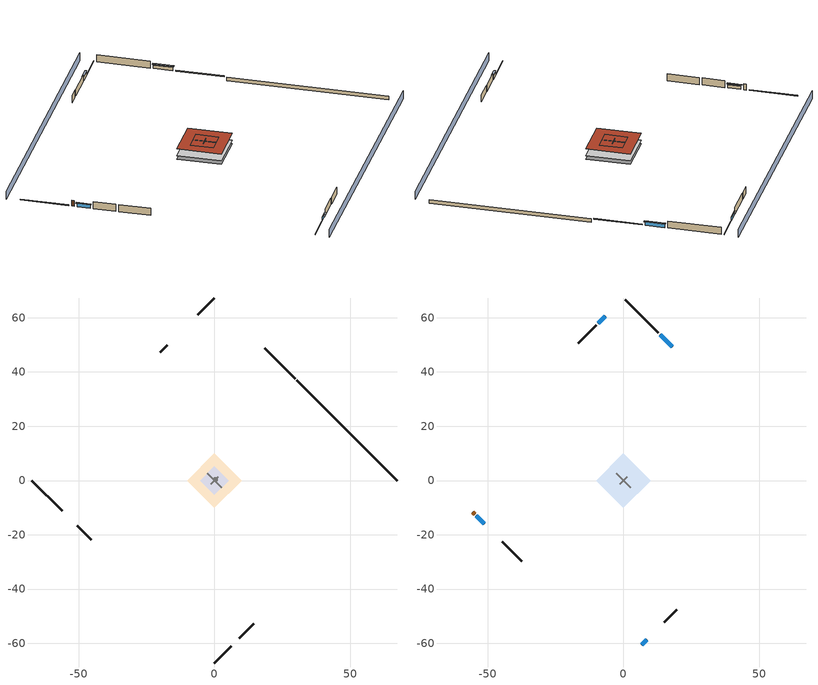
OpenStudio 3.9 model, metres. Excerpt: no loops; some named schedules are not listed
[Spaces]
garage 1
 floor foundation (Slab1 construction): -5.17,0 0,5.17 5.17,0 0,-5.17 z0
 wall outside (Wall1 construction): 9.2,-58.05 14.38,-52.88 z0.3:2.74
 wall outside (Wall2 construction): -50.58,-16.68 -45.4,-21.85 z0.3:2.74
 wall outside (Wall9 construction): -17.42,49.84 -20,47.25 z0.3:2.74
 wall to conditioned space 1 (Wall5 construction Reversed): 2.59,-2.59 -2.59,2.59 z0.3:2.74
 wall to conditioned space 1 (Wall6 construction Reversed): 1.29,1.29 -1.29,-1.29 z0.3:2.74
 roof outside (Roof1 construction): 0,5.17 -5.17,0 0,-5.17 5.17,0 z2.74
crawlspace - vented 1
 floor foundation (Slab2 construction): -10.06,0 0,10.06 10.06,0 0,-10.06 z-0.91
 wall outside (RimJoist1 construction): 29.68,37.58 18.6,48.65 z0.3:0.61
 wall outside (RimJoist2 construction): 0,-67.25 6.14,-61.11 z0.3:0.61
 wall outside (RimJoist3 construction): -67.25,0 -56.18,-11.08 z0.3:0.61
 wall outside (RimJoist4 construction): 0,67.25 -6.14,61.11 z0.3:0.61
 wall foundation (FoundationWall1 construction): 67.25,0 30.33,36.92 z-0.91:0.3
central ac and furnace airloop ret air space
 floor adiabatic (AdiabaticConst): 0,0 0,1 1,1 1,0 z0
 wall adiabatic (AdiabaticConst): 0,1 0,0 1,0 1,1 0,1 z0:1
 ceiling adiabatic (AdiabaticConst): 1,0 1,1 0,1 0,0 z1
conditioned space 1
 floor to crawlspace - vented 1 (Floor1 construction): -10.06,0 0,10.06 10.06,0 0,-10.06 z0.3
 wall outside (Wall3 construction): 12.86,54.39 0.66,66.6 z0.3:2.74
 wall outside (Wall4 construction): 15.03,-52.22 19.62,-47.63 z0.3:2.74
 wall outside (Wall7 construction): -44.75,-22.51 -37.47,-29.78 z0.3:2.74
 wall outside (Wall8 construction): -9.97,57.28 -16.76,50.49 z0.3:2.74
 wall outside (AdiabaticWallConstruction): 17.94,49.31 13.52,53.73 z0.3:1.49; 6.8,-60.45 8.55,-58.71 / -54.22,-13.04 -51.23,-16.02 z0.3:1.43; -6.8,60.45 -9.32,57.94 z0.3:1.46
 wall outside (AdiabaticWallConstruction 1): -55.52,-11.73 -54.87,-12.38 z0.3:2.34
 window (WindowConstruction): 17.94,49.31 13.52,53.73 z0.3:1.49
 window (WindowConstruction 1): 6.8,-60.45 8.55,-58.71 z0.3:1.43
 window (WindowConstruction 2): -54.22,-13.04 -51.23,-16.02 z0.3:1.43
 window (WindowConstruction 3): -6.8,60.45 -9.32,57.94 z0.3:1.46
 door (Door): -55.52,-11.73 -54.87,-12.38 z0.3:2.34
 roof outside (Roof2 construction): 0,10.06 -10.06,0 0,-10.06 10.06,0 z2.74
shading: -3.23,70.49 -70.49,3.23 / 3.23,-70.49 70.49,-3.23 z0:2.74; 13.31,53.95 18.16,49.1 18.59,49.53 13.74,54.38 z1.8; 8.76,-58.49 6.58,-60.67 7.01,-61.1 9.19,-58.92 z1.74; -51.02,-16.24 -54.43,-12.82 -54.86,-13.25 -51.45,-16.67 z1.74; -9.53,57.72 -6.58,60.67 -7.01,61.1 -9.96,58.15 z1.77
[Site]
Portland Intl Arpt_OR: Latitude {deg}=45.59; Longitude {deg}=-122.6; Time Zone {hr}=-8; Elevation {m}=33; Terrain=Suburbs; Keep Site Location Information=Yes
[Site:GroundTemperature:Shallow]
10.2558, 8.96328, 8.85977, 9.47314, 11.9355, 14.3863, 16.5111, 17.8571, 17.9714, 16.8767, 14.8061, 12.4304
[Site:WaterMainsTemperature]
Calculation Method=Schedule; Temperature Schedule=mains temperature schedule
[Building]
Building 1
[Material] Roughness=Rough
Name | Thickness {m} | Conductivity {W/m-K} | Density {kg/m3} | Specific Heat {J/kg-K} | Thermal Absorptance | Solar Absorptance | Visible Absorptance
asphalt or fiberglass shingles | 0.00635 | 0.162714 | 1121.4 | 1465.45 | 0.9 | 0.85 | 0.85
roof rigid ins | 0.00254769 | 0.029427 | 32.04 | 1214.23 | 0.9 | 0.7 | 0.7
osb sheathing 0.5 in. | 0.0127 | 0.115458 | 512.64 | 1214.23 | 0.9 | 0.6 | 0.6
roof rigid ins 1 | 0.103632 | 0.029427 | 32.04 | 1214.23 | 0.9 | 0.7 | 0.7
osb sheathing 0.75 in. | 0.01905 | 0.115458 | 512.64 | 1214.23 | 0.9 | 0.7 | 0.7
roof stud and cavity | 0.2032 | 0.161866 | 78.34581 | 1123.46 | 0.9 | 0.7 | 0.7
gypsum board | 0.0127 | 0.160291 | 801 | 837.4 | 0.9 | 0.6 | 0.6
composite shingle siding | 0.00635 | 0.162714 | 1121.4 | 1465.45 | 0.9 | 0.7 | 0.7
osb sheathing 0.5 in. 1 | 0.0127 | 0.115458 | 512.64 | 1214.23 | 0.9 | 0.7 | 0.7
wall stud and cavity | 0.1397 | 0.348479 | 139.0536 | 1170.24 | 0.9 | 0.6 | 0.6
wall rigid ins; floor rigid ins | 0.051816 | 0.029427 | 32.04 | 1214.23 | 0.9 | 0.7 | 0.7
wall stud and cavity 1 | 0.1397 | 0.207325 | 139.0536 | 1170.24 | 0.9 | 0.7 | 0.7
wall rigid ins 1; wall rigid ins 2 | 0.051816 | 0.029427 | 32.04 | 1214.23
wall stud and cavity 2 | 0.1397 | 0.222524 | 139.0536 | 1170.24 | 0.9 | 0.7 | 0.7
rim joist stud and cavity | 0.0508 | 0.144151 | 50.32683 | 1063.81 | 0.9 | 0.6 | 0.6
floor stud and cavity | 0.1397 | 0.0972396 | 92.3553 | 1139.71 | 0.9 | 0.7 | 0.7
floor covering | 0.0127 | 0.0433444 | 54.468 | 1339.84 | 0.9 | 0.6 | 0.6
concrete 4.0 in. | 0.1016 | 1.803125 | 2242.8 | 837.4 | 0.9 | 0.7 | 0.7
concrete 8.0 in. | 0.2032 | 1.803125 | 2242.8 | 837.4 | 0.9 | 0.7 | 0.7
soil 0.5 in. | 0.0127 | 1.3848 | 1842.3 | 418.7 | 0.9 | 0.7 | 0.7
wood siding; wood siding 1 | 0.0254 | 0.102417 | 544.68 | 1172.36
wall rigid ins 3 | 0.512978 | 0.029427 | 32.04 | 1214.23 | 0.9 | 0.7 | 0.7
wall stud and cavity 3 | 0.0889 | 0.380278 | 52.3479 | 1209.89 | 0.9 | 0.7 | 0.7
door material | 0.04445 | 0.0612267 | 512.64 | 1214.23 | 0.9 | 0.7 | 0.7
wall stud and cavity 4 | 0.0889 | 0.391764 | 83.0341 | 1211.67 | 0.9 | 0.7 | 0.7
furniture material conditioned space 1; furniture material garage 1 | 0.1524 | 0.115458 | 640.8 | 1214.23 | 0.9 | 0.6 | 0.6
[Construction]
Roof1 construction: asphalt or fiberglass shingles, roof rigid ins, osb sheathing 0.5 in.
Roof2 construction: asphalt or fiberglass shingles, roof rigid ins 1, osb sheathing 0.75 in., roof stud and cavity, gypsum board
Wall1 construction; Wall2 construction; Wall9 construction: composite shingle siding, osb sheathing 0.5 in. 1, wall stud and cavity
Wall3 construction; Wall4 construction: composite shingle siding, wall rigid ins, osb sheathing 0.5 in. 1, wall stud and cavity 1, gypsum board
Wall5 construction Reversed: gypsum board, wall stud and cavity 2, osb sheathing 0.5 in. 1, wall rigid ins 1
Wall6 construction Reversed: gypsum board, wall stud and cavity 2, osb sheathing 0.5 in. 1, wall rigid ins 2
Wall7 construction; Wall8 construction: composite shingle siding, wall rigid ins 2, osb sheathing 0.5 in. 1, wall stud and cavity 1, gypsum board
RimJoist1 construction; RimJoist2 construction; RimJoist3 construction; RimJoist4 construction: composite shingle siding, rim joist stud and cavity
Floor1 construction: floor stud and cavity, floor rigid ins, osb sheathing 0.75 in., floor covering
Slab1 construction: concrete 4.0 in.
FoundationWall1 construction: concrete 8.0 in.
Slab2 construction: soil 0.5 in.
WindowConstruction; WindowConstruction 1; WindowConstruction 2; WindowConstruction 3: WindowMaterial
AdiabaticWallConstruction: wood siding, wall rigid ins 3, wall stud and cavity 3, gypsum board
Door: door material
AdiabaticWallConstruction 1: wood siding 1, wall rigid ins 3, wall stud and cavity 3, gypsum board
PartitionWallConstruction: gypsum board, wall stud and cavity 4, gypsum board
furniture construction conditioned space 1: furniture material conditioned space 1
furniture construction garage 1: furniture material garage 1
AdiabaticConst: Adiabatic
[WindowMaterial:SimpleGlazingSystem]
WindowMaterial: U-Factor {W/m2-K}=2.15764; Solar Heat Gain Coefficient=0.44
[Material:NoMass]
Adiabatic: Roughness=Rough; Thermal Resistance {m2-K/W}=176.1
[ThermalZone] Multiplier=1; Use Ideal Air Loads=No
Name | Volume {m3} | Thermostat
conditioned space | 493.619 | conditioned space temperature setpoint
garage | 130.484
crawlspace - vented | 246.81
central ac and furnace airloop ret air zone | 1
[Sizing:Zone] Zone Cooling Design Supply Air Temperature Input Method=SupplyAirTemperature; Zone Cooling Design Supply Air Temperature {C}=14; Zone Cooling Design Supply Air Temperature Difference {deltaC}=11.11; Zone Heating Design Supply Air Temperature Input Method=SupplyAirTemperature; Zone Heating Design Supply Air Temperature {C}=40; Zone Heating Design Supply Air Temperature Difference {deltaC}=11.11; Zone Cooling Design Supply Air Humidity Ratio {kg-H2O/kg-air}=0.0085; Zone Heating Design Supply Air Humidity Ratio {kg-H2O/kg-air}=0.008; Cooling Design Air Flow Method=DesignDay; Heating Design Air Flow Method=DesignDay; Account for Dedicated Outdoor Air System=No; Dedicated Outdoor Air System Control Strategy=NeutralSupplyAir; Dedicated Outdoor Air Low Setpoint Temperature for Design {C}=autosize; Dedicated Outdoor Air High Setpoint Temperature for Design {C}=autosize; Zone Load Sizing Method=Sensible Load Only No Latent Load; Zone Latent Cooling Design Supply Air Humidity Ratio Input Method=HumidityRatioDifference; Zone Cooling Design Supply Air Humidity Ratio Difference {kgWater/kgDryAir}=0.005; Zone Latent Heating Design Supply Air Humidity Ratio Input Method=HumidityRatioDifference; Zone Humidification Design Supply Air Humidity Ratio Difference {kgWater/kgDryAir}=0.005; Sizing Option=Coincident
garage; crawlspace - vented; central ac and furnace airloop ret air zone
[Space]
Name | Thermal Zone | Volume {m3}
conditioned space 1 | conditioned space | 493.619
garage 1 | garage | 130.484
crawlspace - vented 1 | crawlspace - vented | 246.81
central ac and furnace airloop ret air space | central ac and furnace airloop ret air zone
[ThermostatSetpoint:DualSetpoint]
conditioned space temperature setpoint: Heating Setpoint Temperature Schedule=heating setpoint; Cooling Setpoint Temperature Schedule=cooling setpoint; Temperature Difference Between Cutout And Setpoint {deltaC}=0
[Foundation:Kiva] Wall Depth Below Slab {m}=0.2032
Name | Initial Indoor Air Temperature {C} | Wall Height Above Grade {m}
Foundation Kiva 1 | 13.4258 | 0.1016
Foundation Kiva 2 | 8.36103 | 0.3048
[Foundation:Kiva:Settings]
Soil Conductivity {W/m-K}=1.3848; Soil Density {kg/m3}=1842.3; Soil Specific Heat {J/kg-K}=418.7; Ground Solar Absorptivity=0.9; Ground Thermal Absorptivity=0.9; Ground Surface Roughness {m}=0.03; Far-Field Width {m}=40; Deep-Ground Boundary Condition=ZeroFlux; Deep-Ground Depth {m}=40; Minimum Cell Dimension {m}=0.2; Maximum Cell Growth Coefficient=3; Simulation Timestep=Timestep
[SurfaceProperty:ExposedFoundationPerimeter] Exposed Perimeter Calculation Method=TotalExposedPerimeter
Name | Total Exposed Perimeter {m}
Slab1 | 18.288
Slab2 | 52.21224
[SurfaceProperty:IncidentSolarMultiplier] Incident Solar Multiplier=1; Incident Solar Multiplier Schedule=trans schedule winter=0.85 summer=0.7
Window1; Window2; Window3; Window4
[InternalMass:Definition] Design Level Calculation Method=SurfaceArea
Name | Construction | Surface Area {m2}
partition wall mass | PartitionWallConstruction | 202.436
furniture mass conditioned space 1 | furniture construction conditioned space 1 | 80.97429
furniture mass garage 1 | furniture construction garage 1 | 5.35122
[InternalMass] Multiplier=1
Name | Internal Mass Definition | Space or SpaceType
partition wall mass | partition wall mass | conditioned space 1
furniture mass conditioned space 1 | furniture mass conditioned space 1 | conditioned space 1
furniture mass garage 1 | furniture mass garage 1 | garage 1
[Fan:SystemModel]
central ac and furnace supply fan: Availability Schedule=Always On Discrete; Design Maximum Air Flow Rate {m3/s}=0.345937; Speed Control Method=Discrete; Electric Power Minimum Flow Rate Fraction=0.2; Design Pressure Rise {Pa}=500; Motor Efficiency=1; Motor In Air Stream Fraction=1; Design Electric Power Consumption {W}=autosize; Design Power Sizing Method=PowerPerFlow; Electric Power Per Unit Flow Rate {W/(m3/s)}=794.58; Electric Power Per Unit Flow Rate Per Unit Pressure {W-s/m3-Pa}=1.66667; Fan Total Efficiency=0.7; Motor Loss Radiative Fraction=0; Speed Flow Fraction 1=0.68622; Speed Electric Power Fraction 1=0.32314; Speed Flow Fraction 2=1; Speed Electric Power Fraction 2=1
[EnergyManagementSystem:Sensor]
Name | Output Variable or Output Meter Index Key | Output Variable or Output Meter
central_ac_and_furnace_supply_fan_s; central_ac_and_furnace_supply_fan_s_1 | central ac and furnace supply fan | Fan Electricity Energy
water_heater_amb_temp; fridge_tin_s_1 | garage | Zone Mean Air Temperature
water_heater_amb_rh | garage | Zone Air Relative Humidity
water_heater_T_set | water heater setpoint | Schedule Value
out_pb_s |  | Site Outdoor Air Barometric Pressure
out_wt_s |  | Site Outdoor Air Humidity Ratio
site_vw_s |  | Site Wind Speed
cool_season | cooling season schedule | Schedule Value
central_ac_and_furnace_airloop_Fan_RTF_s | central ac and furnace supply fan | Fan Runtime Fraction Speed 1
central_ac_and_furnace_airloop_Fan_RTF_s_1 | central ac and furnace supply fan | Fan Runtime Fraction Speed 2
central_ac_and_furnace_airloop_AH_MFR_s | Node 6 | System Node Mass Flow Rate
central_ac_and_furnace_airloop_AH_VFR_s | Node 6 | System Node Current Density Volume Flow Rate
central_ac_and_furnace_airloop_AH_Tout_s | Node 6 | System Node Temperature
central_ac_and_furnace_airloop_AH_Wout_s | Node 6 | System Node Humidity Ratio
central_ac_and_furnace_airloop_RA_T_s | Node 9 | System Node Temperature
central_ac_and_furnace_airloop_Ra_W_s | Node 9 | System Node Humidity Ratio
central_ac_and_furnace_airloop_0_DZ_T_s | crawlspace - vented | Zone Air Temperature
central_ac_and_furnace_airloop_0_DZ_W_s | crawlspace - vented | Zone Mean Air Humidity Ratio
natural_vent_s | natural vent schedule | Schedule Value
htg_sp_s | heating setpoint | Schedule Value
clg_sp_s | cooling setpoint | Schedule Value
mech_vent_range_fan_0_sch_s | mech vent range fan 0 schedule | Schedule Value
mech_vent_bath_fan_0_sch_s | mech vent bath fan 0 schedule | Schedule Value
clothes_dryer_exhaust_0_sch_s | clothes_dryer | Schedule Value
htg_load_cond |  | Heating:EnergyTransfer:Zone:CONDITIONED SPACE
clg_load_cond |  | Cooling:EnergyTransfer:Zone:CONDITIONED SPACE
htg_load_duct |  | Heating:EnergyTransfer:Zone:CENTRAL AC AND FURNACE AIRLOOP RET AIR ZONE
clg_load_duct |  | Cooling:EnergyTransfer:Zone:CENTRAL AC AND FURNACE AIRLOOP RET AIR ZONE
s_conv | Floor1 | Surface Inside Face Convection Heat Gain Energy
s_ig | Floor1 | Surface Inside Face Internal Gains Radiation Heat Gain Energy
s_sol | Floor1 | Surface Inside Face Solar Radiation Heat Gain Energy
s_lgt | Floor1 | Surface Inside Face Lights Radiation Heat Gain Energy
s_surf | Floor1 | Surface Inside Face Net Surface Thermal Radiation Heat Gain Energy
s_conv_1 | Roof2 | Surface Inside Face Convection Heat Gain Energy
s_ig_1 | Roof2 | Surface Inside Face Internal Gains Radiation Heat Gain Energy
s_sol_1 | Roof2 | Surface Inside Face Solar Radiation Heat Gain Energy
s_lgt_1 | Roof2 | Surface Inside Face Lights Radiation Heat Gain Energy
s_surf_1 | Roof2 | Surface Inside Face Net Surface Thermal Radiation Heat Gain Energy
ss_sol | Door1 | Surface Inside Face Solar Radiation Heat Gain Energy
ss_lgt | Door1 | Surface Inside Face Lights Radiation Heat Gain Energy
ss_conv | Door1 | Surface Inside Face Convection Heat Gain Energy
ss_ig | Door1 | Surface Inside Face Internal Gains Radiation Heat Gain Energy
ss_surf | Door1 | Surface Inside Face Net Surface Thermal Radiation Heat Gain Energy
ss_conv_1 | Window1 | Surface Inside Face Convection Heat Gain Energy
ss_ig_1 | Window1 | Surface Inside Face Internal Gains Radiation Heat Gain Energy
ss_surf_1 | Window1 | Surface Inside Face Net Surface Thermal Radiation Heat Gain Energy
ss_trans_in | Window1 | Surface Window Transmitted Solar Radiation Rate
ss_back_out | Window1 | Surface Window Shortwave from Zone Back Out Window Heat Transfer Rate
ss_trans_out | Window1 | Surface Inside Face Initial Transmitted Diffuse Transmitted Out Window Solar Radiation Rate
ss_conv_2 | Window2 | Surface Inside Face Convection Heat Gain Energy
ss_ig_2 | Window2 | Surface Inside Face Internal Gains Radiation Heat Gain Energy
ss_surf_2 | Window2 | Surface Inside Face Net Surface Thermal Radiation Heat Gain Energy
ss_trans_in_1 | Window2 | Surface Window Transmitted Solar Radiation Rate
ss_back_out_1 | Window2 | Surface Window Shortwave from Zone Back Out Window Heat Transfer Rate
ss_trans_out_1 | Window2 | Surface Inside Face Initial Transmitted Diffuse Transmitted Out Window Solar Radiation Rate
ss_conv_3 | Window3 | Surface Inside Face Convection Heat Gain Energy
ss_ig_3 | Window3 | Surface Inside Face Internal Gains Radiation Heat Gain Energy
ss_surf_3 | Window3 | Surface Inside Face Net Surface Thermal Radiation Heat Gain Energy
ss_trans_in_2 | Window3 | Surface Window Transmitted Solar Radiation Rate
ss_back_out_2 | Window3 | Surface Window Shortwave from Zone Back Out Window Heat Transfer Rate
ss_trans_out_2 | Window3 | Surface Inside Face Initial Transmitted Diffuse Transmitted Out Window Solar Radiation Rate
ss_conv_4 | Window4 | Surface Inside Face Convection Heat Gain Energy
ss_ig_4 | Window4 | Surface Inside Face Internal Gains Radiation Heat Gain Energy
ss_surf_4 | Window4 | Surface Inside Face Net Surface Thermal Radiation Heat Gain Energy
ss_trans_in_3 | Window4 | Surface Window Transmitted Solar Radiation Rate
ss_back_out_3 | Window4 | Surface Window Shortwave from Zone Back Out Window Heat Transfer Rate
ss_trans_out_3 | Window4 | Surface Inside Face Initial Transmitted Diffuse Transmitted Out Window Solar Radiation Rate
s_conv_2 | Wall3 | Surface Inside Face Convection Heat Gain Energy
s_ig_2 | Wall3 | Surface Inside Face Internal Gains Radiation Heat Gain Energy
s_sol_2 | Wall3 | Surface Inside Face Solar Radiation Heat Gain Energy
[OtherEquipment:Definition] Design Level Calculation Method=EquipmentLevel
Name | Design Level {W} | Fraction Latent | Fraction Radiant | Fraction Lost
water heater sens; central ac and furnace airloop_0 SupSensLkToCond; central ac and furnace airloop_0 SupCondToLv; central ac and furnace airloop_0 RetCondToRP; central ac and furnace airloop_0 RetSensLkToRP; central ac and furnace airloop_0 SupCondToDZ; central ac and furnace airloop_0 RetCondToDZ; central ac and furnace airloop_0 SupSensLkToDZ; mech vent house fan sensible load | 0 | 0 | 0 | 0
water heater lat; central ac and furnace airloop_0 SupLatLkToCond; central ac and furnace airloop_0 RetLatLkToRP; central ac and furnace airloop_0 SupLatLkToDZ; mech vent house fan latent load | 0 | 1 | 0 | 0
water heater energy adjustment1 | 0.01 | 0 | 0 | 1
clothes dryer 2 | 0 | 0.015 | 0.081 | 0.85
cooking range 2 | 1930.23 | 0.16 | 0.384 | 0.2
misc permanent spa heater | 981.242 | 0 | 0 | 1
general water use sensible | -61.6891 | 0 | 0.6 | 0
general water use latent | 62.594 | 1 | 0 | 0
[OtherEquipment]
Name | Other Equipment Definition | Space or SpaceType | Schedule | Fuel Type
water heater sens | water heater sens | garage 1 | Always On Discrete
water heater lat | water heater lat | garage 1 | Always On Discrete
water heater energy adjustment1 | water heater energy adjustment1 | garage 1 | Always On Discrete | Electricity
clothes dryer 1 | clothes dryer 2 | conditioned space 1 | clothes_dryer | Electricity
cooking range 1 | cooking range 2 | conditioned space 1 | cooking_range | NaturalGas
misc permanent spa heater | misc permanent spa heater | conditioned space 1 | misc permanent spa heater schedule | NaturalGas
general water use sensible | general water use sensible | conditioned space 1 | general water use schedule
general water use latent | general water use latent | conditioned space 1 | general water use schedule
central ac and furnace airloop_0 SupSensLkToCond | central ac and furnace airloop_0 SupSensLkToCond | conditioned space 1 | Always On Discrete
central ac and furnace airloop_0 SupLatLkToCond | central ac and furnace airloop_0 SupLatLkToCond | conditioned space 1 | Always On Discrete
central ac and furnace airloop_0 SupCondToLv | central ac and furnace airloop_0 SupCondToLv | conditioned space 1 | Always On Discrete
central ac and furnace airloop_0 RetCondToRP | central ac and furnace airloop_0 RetCondToRP | central ac and furnace airloop ret air space | Always On Discrete
central ac and furnace airloop_0 RetSensLkToRP | central ac and furnace airloop_0 RetSensLkToRP | central ac and furnace airloop ret air space | Always On Discrete
central ac and furnace airloop_0 RetLatLkToRP | central ac and furnace airloop_0 RetLatLkToRP | central ac and furnace airloop ret air space | Always On Discrete
central ac and furnace airloop_0 SupCondToDZ | central ac and furnace airloop_0 SupCondToDZ | crawlspace - vented 1 | Always On Discrete
central ac and furnace airloop_0 RetCondToDZ | central ac and furnace airloop_0 RetCondToDZ | crawlspace - vented 1 | Always On Discrete
central ac and furnace airloop_0 SupSensLkToDZ | central ac and furnace airloop_0 SupSensLkToDZ | crawlspace - vented 1 | Always On Discrete
central ac and furnace airloop_0 SupLatLkToDZ | central ac and furnace airloop_0 SupLatLkToDZ | crawlspace - vented 1 | Always On Discrete
mech vent house fan sensible load | mech vent house fan sensible load | conditioned space 1 | Always On Discrete
mech vent house fan latent load | mech vent house fan latent load | conditioned space 1 | Always On Discrete
[ElectricEquipment:Definition] Design Level Calculation Method=EquipmentLevel
Name | Design Level {W} | Fraction Latent | Fraction Radiant | Fraction Lost
clothes washer | 406.63 | 0.03 | 0.162 | 0.7
clothes dryer | 3514.38 | 0.015 | 0.081 | 0.85
dishwasher | 1210.35 | 0.3 | 0.18 | 0.4
fridge | 43.7215 | 0 | 0.6 | 0
fridge 2 | 90.9498 | 0 | 0.6 | 0
freezer | 194.914 | 0 | 0.6 | 0
cooking range | 65.8623 | 0.16 | 0.384 | 0.2
misc tv | 454.267 | 0 | 0.6 | 0
misc plug loads | 387.293 | 0.021 | 0.558 | 0.049
misc permanent spa pump | 451.92 | 0 | 0 | 1
whole house fan; mech vent house fan | 0 | 0 | 0 | 1
mech vent house fan cfis | 0 | 0 | 0 | 0
mech vent range fan 0; mech vent bath fan 0 | 30 | 0 | 0 | 1
[ElectricEquipment]
Name | Electric Equipment Definition | Space or SpaceType | Schedule
clothes washer | clothes washer | conditioned space 1 | clothes_washer
clothes dryer | clothes dryer | conditioned space 1 | clothes_dryer
dishwasher | dishwasher | conditioned space 1 | dishwasher
fridge | fridge | conditioned space 1 | fridge schedule
fridge 1 | fridge 2 | garage 1 | fridge schedule 1
freezer | freezer | garage 1 | freezer schedule
cooking range | cooking range | conditioned space 1 | cooking_range
misc tv | misc tv | conditioned space 1 | plug_loads_tv
misc plug loads | misc plug loads | conditioned space 1 | plug_loads_other
misc permanent spa pump | misc permanent spa pump | conditioned space 1 | misc permanent spa pump schedule
whole house fan | whole house fan | conditioned space 1 | Always On Discrete
mech vent house fan | mech vent house fan | conditioned space 1 | mech vent house fan schedule
mech vent house fan cfis | mech vent house fan cfis | conditioned space 1 | mech vent house fan cfis schedule
mech vent range fan 0 | mech vent range fan 0 | conditioned space 1 | mech vent range fan 0 schedule
mech vent bath fan 0 | mech vent bath fan 0 | conditioned space 1 | mech vent bath fan 0 schedule
[WaterUse:Equipment:Definition]
Name | Peak Flow Rate {m3/s}
clothes washer | 7.36907e-06
dishwasher | 5.7096e-06
[Lights:Definition] Design Level Calculation Method=LightingLevel; Fraction Radiant=0.6; Fraction Visible=0.2; Return Air Fraction=0
Name | Lighting Level {W}
interior lighting | 267.255
garage lighting | 7.72925
[Lights] Fraction Replaceable=1
Name | Lights Definition | Space or SpaceType | Schedule
interior lighting | interior lighting | conditioned space 1 | lighting_interior
garage lighting | garage lighting | garage 1 | lighting_garage
[Exterior:Lights:Definition]
exterior lighting: Design Level {W}=8.01452
[Exterior:Lights]
exterior lighting: Exterior Lights Definition=exterior lighting; Schedule=exterior lighting schedule
[People:Definition]
occupants: Number of People Calculation Method=People; Number of People {people}=3; Fraction Radiant=0.314171; Sensible Heat Fraction=0.56303; Carbon Dioxide Generation Rate {m3/s-W}=0; Enable ASHRAE 55 Comfort Warnings=No; Mean Radiant Temperature Calculation Type=EnclosureAveraged
[People]
occupants: People Definition=occupants; Space or SpaceType=conditioned space 1; Number of People Schedule=occupants; Activity Level Schedule=occupants activity schedule; Multiplier=1
[ZoneMixing] Schedule=Always On Continuous; Design Flow Rate Calculation Method=Flow/Zone; Design Flow Rate {m3/s}=0
Name | Zone or Space | Source Zone or Space
central ac and furnace airloop_0 ZoneMixDZToCond mix | conditioned space | crawlspace - vented
central ac and furnace airloop_0 ZoneMixCondToDZ mix | crawlspace - vented | conditioned space
[SpaceInfiltration:DesignFlowRate] Schedule=Always On Discrete
Name | Space or SpaceType | Design Flow Rate Calculation Method | Design Flow Rate {m3/s} | Air Changes per Hour {1/hr} | Constant Term Coefficient | Temperature Term Coefficient | Velocity Term Coefficient | Velocity Squared Term Coefficient
natural vent flow; whole house fan flow; infil flow | conditioned space 1 | Flow/Space | 0
infil crawlspace - vented 1 | crawlspace - vented 1 | AirChanges/Hour |  | 2.6013 | 1 | 0 | 0 | 0
crawlspace_vented 1 duct leakage imbalance infil flow | crawlspace - vented 1 | Flow/Space | 0
[SpaceInfiltration:EffectiveLeakageArea]
infil garage 1: Space or SpaceType=garage 1; Schedule=Always On Discrete; Effective Air Leakage Area {cm2}=108.735; Stack Coefficient=0.000129147; Wind Coefficient=4.64657e-05
